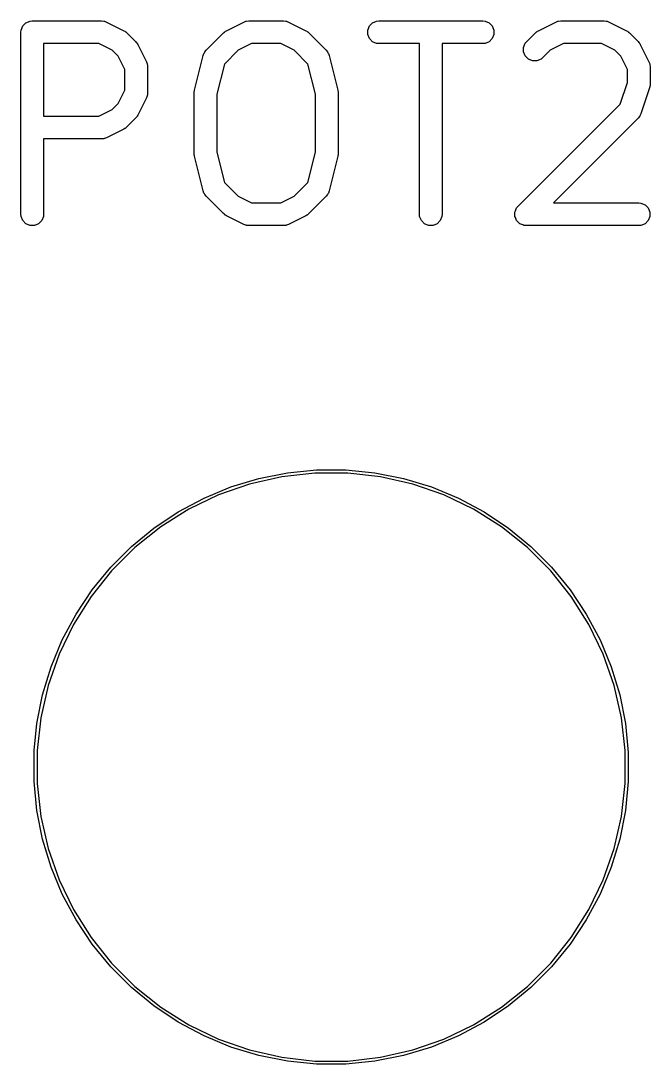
# Model space of a CAD drawing. Header units: inches. Extents: x 3.57 to 5.54, y -5.78 to -1.8.
# Drawn here: x 4.0896 to 4.3619, y -4.2747 to -3.8233 of the extents above; entities that cross this region are included whole.
import ezdxf

# ---------------------------------------------------------------- set-up
doc = ezdxf.new("R2010")
doc.units = ezdxf.units.IN
doc.header["$MEASUREMENT"] = 0
doc.layers.add('F.Silkscreen', color=41, linetype='CONTINUOUS', true_color=0xf2eda1)

msp = doc.modelspace()

# ---------------------------------------------------------------- linework, layer by layer
at = {"layer": 'F.Silkscreen', "linetype": 'CONTINUOUS'}
for p, q in [((4.08961, -3.82824), (4.0897, -3.82728)), ((4.0897, -3.82728), (4.09044, -3.82551)), ((4.09044, -3.82551), (4.0918, -3.82415)), ((4.0918, -3.82415), (4.09357, -3.82342)), ((4.09357, -3.82342), (4.09453, -3.82332)), ((4.09453, -3.82332), (4.12453, -3.82332)), ((4.12453, -3.82332), (4.12549, -3.82342)), ((4.12549, -3.82342), (4.12565, -3.82349)), ((4.12565, -3.82349), (4.12583, -3.8235)), ((4.12583, -3.8235), (4.12673, -3.82384)), ((4.12673, -3.82384), (4.13423, -3.82759)), ((4.13423, -3.82759), (4.13464, -3.82785)), ((4.17816, -3.82785), (4.17857, -3.82759)), ((4.17857, -3.82759), (4.18607, -3.82384)), ((4.18607, -3.82384), (4.18697, -3.8235)), ((4.18697, -3.8235), (4.18715, -3.82349)), ((4.18715, -3.82349), (4.18731, -3.82342)), ((4.18731, -3.82342), (4.18827, -3.82332)), ((4.18827, -3.82332), (4.20327, -3.82332)), ((4.20327, -3.82332), (4.20423, -3.82342)), ((4.20423, -3.82342), (4.20439, -3.82349)), ((4.20439, -3.82349), (4.20457, -3.8235)), ((4.20457, -3.8235), (4.20547, -3.82384)), ((4.20547, -3.82384), (4.21297, -3.82759)), ((4.21297, -3.82759), (4.21338, -3.82785)), ((4.23969, -3.82728), (4.24042, -3.82551)), ((4.23969, -3.8292), (4.23969, -3.82728)), ((4.24042, -3.82551), (4.24178, -3.82415)), ((4.24178, -3.82415), (4.24355, -3.82342)), ((4.24355, -3.82342), (4.24451, -3.82332)), ((4.24451, -3.82332), (4.28951, -3.82332)), ((4.28951, -3.82332), (4.29047, -3.82342)), ((4.29047, -3.82342), (4.29224, -3.82415)), ((4.29224, -3.82415), (4.2936, -3.82551)), ((4.2936, -3.82551), (4.29433, -3.82728)), ((4.29433, -3.82728), (4.29433, -3.8292)), ((4.31314, -3.82785), (4.31355, -3.82759)), ((4.31355, -3.82759), (4.32105, -3.82384)), ((4.32105, -3.82384), (4.32195, -3.8235)), ((4.32195, -3.8235), (4.32213, -3.82349)), ((4.32213, -3.82349), (4.32229, -3.82342)), ((4.32229, -3.82342), (4.32325, -3.82332)), ((4.32325, -3.82332), (4.342, -3.82332)), ((4.342, -3.82332), (4.34296, -3.82342)), ((4.34296, -3.82342), (4.34312, -3.82349)), ((4.34312, -3.82349), (4.3433, -3.8235)), ((4.3433, -3.8235), (4.3442, -3.82384)), ((4.3442, -3.82384), (4.3517, -3.82759)), ((4.3517, -3.82759), (4.35211, -3.82785)), ((4.08961, -3.90698), (4.08961, -3.82824)), ((4.13464, -3.82785), (4.13476, -3.8279)), ((4.13476, -3.8279), (4.1349, -3.82801)), ((4.1349, -3.82801), (4.13504, -3.82811)), ((4.13504, -3.82811), (4.13513, -3.8282)), ((4.13513, -3.8282), (4.13551, -3.82851)), ((4.13551, -3.82851), (4.13926, -3.83226)), ((4.16979, -3.83601), (4.17729, -3.82851)), ((4.17729, -3.82851), (4.17767, -3.8282)), ((4.17767, -3.8282), (4.17775, -3.82811)), ((4.17775, -3.82811), (4.1779, -3.82801)), ((4.1779, -3.82801), (4.17804, -3.8279)), ((4.17804, -3.8279), (4.17816, -3.82785)), ((4.21338, -3.82785), (4.2135, -3.8279)), ((4.2135, -3.8279), (4.21364, -3.82801)), ((4.21364, -3.82801), (4.21378, -3.82811)), ((4.21378, -3.82811), (4.21387, -3.8282)), ((4.21387, -3.8282), (4.21425, -3.82851)), ((4.21425, -3.82851), (4.22175, -3.83601)), ((4.24042, -3.83098), (4.23969, -3.8292)), ((4.24178, -3.83234), (4.24042, -3.83098)), ((4.2936, -3.83098), (4.29224, -3.83234)), ((4.29433, -3.8292), (4.2936, -3.83098)), ((4.30852, -3.83226), (4.31227, -3.82851)), ((4.31227, -3.82851), (4.31265, -3.8282)), ((4.31265, -3.8282), (4.31274, -3.82811)), ((4.31274, -3.82811), (4.31288, -3.82801)), ((4.31288, -3.82801), (4.31302, -3.8279)), ((4.31302, -3.8279), (4.31314, -3.82785)), ((4.35211, -3.82785), (4.35223, -3.8279)), ((4.35223, -3.8279), (4.35237, -3.82801)), ((4.35237, -3.82801), (4.35252, -3.82811)), ((4.35252, -3.82811), (4.3526, -3.8282)), ((4.3526, -3.8282), (4.35298, -3.82851)), ((4.35298, -3.82851), (4.35673, -3.83226)), ((4.12337, -3.83317), (4.09945, -3.83317)), ((4.09945, -3.83317), (4.09945, -3.86457)), ((4.12911, -3.83604), (4.12337, -3.83317)), ((4.13173, -3.83866), (4.12911, -3.83604)), ((4.13926, -3.83226), (4.13957, -3.83264)), ((4.13957, -3.83264), (4.13966, -3.83273)), ((4.13966, -3.83273), (4.13976, -3.83287)), ((4.13976, -3.83287), (4.13987, -3.83301)), ((4.13987, -3.83301), (4.13992, -3.83313)), ((4.13992, -3.83313), (4.14018, -3.83354)), ((4.14018, -3.83354), (4.14393, -3.84104)), ((4.16918, -3.83676), (4.16979, -3.83601)), ((4.18368, -3.83604), (4.17771, -3.84201)), ((4.18943, -3.83317), (4.18368, -3.83604)), ((4.20211, -3.83317), (4.18943, -3.83317)), ((4.20785, -3.83604), (4.20211, -3.83317)), ((4.21382, -3.84201), (4.20785, -3.83604)), ((4.22175, -3.83601), (4.22236, -3.83676)), ((4.24355, -3.83307), (4.24178, -3.83234)), ((4.24451, -3.83317), (4.24355, -3.83307)), ((4.26209, -3.83317), (4.24451, -3.83317)), ((4.26209, -3.90698), (4.26209, -3.83317)), ((4.28951, -3.83317), (4.27193, -3.83317)), ((4.27193, -3.83317), (4.27193, -3.90698)), ((4.29047, -3.83307), (4.28951, -3.83317)), ((4.29224, -3.83234), (4.29047, -3.83307)), ((4.30718, -3.83478), (4.30791, -3.83301)), ((4.30718, -3.8367), (4.30718, -3.83478)), ((4.30791, -3.83301), (4.30852, -3.83226)), ((4.31867, -3.83604), (4.31548, -3.83922)), ((4.32441, -3.83317), (4.31867, -3.83604)), ((4.34084, -3.83317), (4.32441, -3.83317)), ((4.34658, -3.83604), (4.34084, -3.83317)), ((4.3492, -3.83866), (4.34658, -3.83604)), ((4.35673, -3.83226), (4.35704, -3.83264)), ((4.35704, -3.83264), (4.35714, -3.83273)), ((4.35714, -3.83273), (4.35723, -3.83287)), ((4.35723, -3.83287), (4.35734, -3.83301)), ((4.35734, -3.83301), (4.35739, -3.83313)), ((4.35739, -3.83313), (4.35765, -3.83354)), ((4.35765, -3.83354), (4.3614, -3.84104)), ((4.1346, -3.8444), (4.13173, -3.83866)), ((4.14393, -3.84104), (4.14427, -3.84194)), ((4.16475, -3.8533), (4.1685, -3.8383)), ((4.1685, -3.8383), (4.16882, -3.83739)), ((4.16882, -3.83739), (4.16904, -3.8371)), ((4.16904, -3.8371), (4.16918, -3.83676)), ((4.22236, -3.83676), (4.2225, -3.8371)), ((4.2225, -3.8371), (4.22271, -3.83739)), ((4.22271, -3.83739), (4.22304, -3.8383)), ((4.22304, -3.8383), (4.22679, -3.8533)), ((4.30791, -3.83848), (4.30718, -3.8367)), ((4.30927, -3.83984), (4.30791, -3.83848)), ((4.31104, -3.84057), (4.30927, -3.83984)), ((4.31296, -3.84057), (4.31104, -3.84057)), ((4.31474, -3.83984), (4.31296, -3.84057)), ((4.31548, -3.83922), (4.31474, -3.83984)), ((4.35208, -3.8444), (4.3492, -3.83866)), ((4.3614, -3.84104), (4.36174, -3.84194)), ((4.1346, -3.85333), (4.1346, -3.8444)), ((4.14427, -3.84194), (4.14428, -3.84212)), ((4.14428, -3.84212), (4.14435, -3.84228)), ((4.14435, -3.84228), (4.14445, -3.84324)), ((4.14445, -3.84324), (4.14445, -3.85449)), ((4.17771, -3.84201), (4.17444, -3.8551)), ((4.21709, -3.8551), (4.21382, -3.84201)), ((4.35208, -3.84994), (4.35208, -3.8444)), ((4.36174, -3.84194), (4.36176, -3.84212)), ((4.36176, -3.84212), (4.36182, -3.84228)), ((4.36182, -3.84228), (4.36192, -3.84324)), ((4.36192, -3.84324), (4.36192, -3.85074)), ((4.34895, -3.85933), (4.35208, -3.84994)), ((4.13173, -3.85908), (4.1346, -3.85333)), ((4.14445, -3.85449), (4.14435, -3.85545)), ((4.1646, -3.85449), (4.16462, -3.85432)), ((4.1646, -3.88074), (4.1646, -3.85449)), ((4.16461, -3.85425), (4.16466, -3.85389)), ((4.16462, -3.85432), (4.16461, -3.85425)), ((4.16466, -3.85389), (4.16469, -3.85353)), ((4.16469, -3.85353), (4.16472, -3.85346)), ((4.16472, -3.85346), (4.16475, -3.8533)), ((4.22679, -3.8533), (4.22681, -3.85346)), ((4.22681, -3.85346), (4.22684, -3.85353)), ((4.22684, -3.85353), (4.22688, -3.85389)), ((4.22688, -3.85389), (4.22693, -3.85425)), ((4.22693, -3.85425), (4.22692, -3.85432)), ((4.22692, -3.85432), (4.22694, -3.85449)), ((4.22694, -3.85449), (4.22694, -3.88074)), ((4.36167, -3.8523), (4.35792, -3.86355)), ((4.36177, -3.85182), (4.36167, -3.8523)), ((4.36182, -3.8517), (4.36177, -3.85182)), ((4.36184, -3.85153), (4.36182, -3.8517)), ((4.36188, -3.85136), (4.36184, -3.85153)), ((4.36192, -3.85074), (4.36187, -3.85123)), ((4.36187, -3.85123), (4.36188, -3.85136)), ((4.12911, -3.8617), (4.13173, -3.85908)), ((4.14393, -3.85669), (4.14018, -3.86419)), ((4.14427, -3.85579), (4.14393, -3.85669)), ((4.14428, -3.85561), (4.14427, -3.85579)), ((4.14435, -3.85545), (4.14428, -3.85561)), ((4.17444, -3.8551), (4.17444, -3.88013)), ((4.21709, -3.88013), (4.21709, -3.8551)), ((4.12337, -3.86457), (4.12911, -3.8617)), ((4.30477, -3.9035), (4.34895, -3.85933)), ((4.35792, -3.86355), (4.35752, -3.86443)), ((4.09945, -3.86457), (4.12337, -3.86457)), ((4.13926, -3.86547), (4.13551, -3.86922)), ((4.13957, -3.86509), (4.13926, -3.86547)), ((4.13966, -3.86501), (4.13957, -3.86509)), ((4.13976, -3.86486), (4.13966, -3.86501)), ((4.13987, -3.86472), (4.13976, -3.86486)), ((4.13992, -3.8646), (4.13987, -3.86472)), ((4.14018, -3.86419), (4.13992, -3.8646)), ((4.35673, -3.86547), (4.32013, -3.90206)), ((4.35734, -3.86472), (4.35673, -3.86547)), ((4.35741, -3.86456), (4.35734, -3.86472)), ((4.35752, -3.86443), (4.35741, -3.86456)), ((4.13423, -3.87014), (4.12673, -3.87389)), ((4.13464, -3.86988), (4.13423, -3.87014)), ((4.13476, -3.86983), (4.13464, -3.86988)), ((4.1349, -3.86972), (4.13476, -3.86983)), ((4.13504, -3.86963), (4.1349, -3.86972)), ((4.13513, -3.86953), (4.13504, -3.86963)), ((4.13551, -3.86922), (4.13513, -3.86953)), ((4.12453, -3.87441), (4.09945, -3.87441)), ((4.09945, -3.87441), (4.09945, -3.90698)), ((4.12549, -3.87432), (4.12453, -3.87441)), ((4.12565, -3.87425), (4.12549, -3.87432)), ((4.12583, -3.87424), (4.12565, -3.87425)), ((4.12673, -3.87389), (4.12583, -3.87424)), ((4.16462, -3.88091), (4.1646, -3.88074)), ((4.16461, -3.88098), (4.16462, -3.88091)), ((4.16466, -3.88134), (4.16461, -3.88098)), ((4.16469, -3.8817), (4.16466, -3.88134)), ((4.16472, -3.88177), (4.16469, -3.8817)), ((4.16475, -3.88193), (4.16472, -3.88177)), ((4.17444, -3.88013), (4.17771, -3.89322)), ((4.21382, -3.89322), (4.21709, -3.88013)), ((4.22681, -3.88177), (4.22679, -3.88193)), ((4.22684, -3.8817), (4.22681, -3.88177)), ((4.22688, -3.88134), (4.22684, -3.8817)), ((4.22693, -3.88098), (4.22688, -3.88134)), ((4.22694, -3.88074), (4.22692, -3.88091)), ((4.22692, -3.88091), (4.22693, -3.88098)), ((4.1685, -3.89693), (4.16475, -3.88193)), ((4.22679, -3.88193), (4.22304, -3.89693)), ((4.17771, -3.89322), (4.18368, -3.89919)), ((4.20785, -3.89919), (4.21382, -3.89322)), ((4.16882, -3.89784), (4.1685, -3.89693)), ((4.16904, -3.89813), (4.16882, -3.89784)), ((4.16918, -3.89847), (4.16904, -3.89813)), ((4.16979, -3.89922), (4.16918, -3.89847)), ((4.17729, -3.90672), (4.16979, -3.89922)), ((4.18368, -3.89919), (4.18943, -3.90206)), ((4.20211, -3.90206), (4.20785, -3.89919)), ((4.22175, -3.89922), (4.21425, -3.90672)), ((4.22236, -3.89847), (4.22175, -3.89922)), ((4.2225, -3.89813), (4.22236, -3.89847)), ((4.22271, -3.89784), (4.2225, -3.89813)), ((4.22304, -3.89693), (4.22271, -3.89784)), ((4.18943, -3.90206), (4.20211, -3.90206)), ((4.30364, -3.9055), (4.30416, -3.90425)), ((4.30416, -3.90425), (4.30477, -3.9035)), ((4.30416, -3.90425), (4.30416, -3.90425)), ((4.32013, -3.90206), (4.357, -3.90206)), ((4.357, -3.90206), (4.35796, -3.90216)), ((4.35796, -3.90216), (4.35973, -3.90289)), ((4.35973, -3.90289), (4.36109, -3.90425)), ((4.36109, -3.90425), (4.36182, -3.90602)), ((4.0897, -3.90794), (4.08961, -3.90698)), ((4.09044, -3.90972), (4.0897, -3.90794)), ((4.09936, -3.90794), (4.09862, -3.90972)), ((4.09945, -3.90698), (4.09936, -3.90794)), ((4.17767, -3.90702), (4.17729, -3.90672)), ((4.17775, -3.90712), (4.17767, -3.90702)), ((4.1779, -3.90722), (4.17775, -3.90712)), ((4.17804, -3.90733), (4.1779, -3.90722)), ((4.17816, -3.90738), (4.17804, -3.90733)), ((4.17857, -3.90764), (4.17816, -3.90738)), ((4.18607, -3.91139), (4.17857, -3.90764)), ((4.21297, -3.90764), (4.20547, -3.91139)), ((4.21338, -3.90738), (4.21297, -3.90764)), ((4.2135, -3.90733), (4.21338, -3.90738)), ((4.21364, -3.90722), (4.2135, -3.90733)), ((4.21378, -3.90712), (4.21364, -3.90722)), ((4.21387, -3.90702), (4.21378, -3.90712)), ((4.21425, -3.90672), (4.21387, -3.90702)), ((4.26218, -3.90794), (4.26209, -3.90698)), ((4.26292, -3.90972), (4.26218, -3.90794)), ((4.27184, -3.90794), (4.2711, -3.90972)), ((4.27193, -3.90698), (4.27184, -3.90794)), ((4.30343, -3.90602), (4.30364, -3.9055)), ((4.30343, -3.90794), (4.30343, -3.90602)), ((4.30364, -3.90846), (4.30343, -3.90794)), ((4.30416, -3.90972), (4.30364, -3.90846)), ((4.36182, -3.90794), (4.36109, -3.90972)), ((4.36182, -3.90602), (4.36182, -3.90794)), ((4.0918, -3.91108), (4.09044, -3.90972)), ((4.09357, -3.91181), (4.0918, -3.91108)), ((4.09549, -3.91181), (4.09357, -3.91181)), ((4.09726, -3.91108), (4.09549, -3.91181)), ((4.09862, -3.90972), (4.09726, -3.91108)), ((4.18697, -3.91173), (4.18607, -3.91139)), ((4.18715, -3.91174), (4.18697, -3.91173)), ((4.18731, -3.91181), (4.18715, -3.91174)), ((4.18827, -3.91191), (4.18731, -3.91181)), ((4.20327, -3.91191), (4.18827, -3.91191)), ((4.20423, -3.91181), (4.20327, -3.91191)), ((4.20439, -3.91174), (4.20423, -3.91181)), ((4.20457, -3.91173), (4.20439, -3.91174)), ((4.20547, -3.91139), (4.20457, -3.91173)), ((4.26427, -3.91108), (4.26292, -3.90972)), ((4.26605, -3.91181), (4.26427, -3.91108)), ((4.26797, -3.91181), (4.26605, -3.91181)), ((4.26974, -3.91108), (4.26797, -3.91181)), ((4.2711, -3.90972), (4.26974, -3.91108)), ((4.30552, -3.91108), (4.30416, -3.90972)), ((4.30677, -3.9116), (4.30552, -3.91108)), ((4.30729, -3.91181), (4.30677, -3.9116)), ((4.30825, -3.91191), (4.30729, -3.91181)), ((4.30729, -3.91181), (4.30729, -3.91181)), ((4.357, -3.91191), (4.30825, -3.91191)), ((4.35796, -3.91181), (4.357, -3.91191)), ((4.35973, -3.91108), (4.35796, -3.91181)), ((4.36109, -3.90972), (4.35973, -3.91108)), ((4.18053, -4.02497), (4.19262, -4.0213)), ((4.20255, -4.02055), (4.18862, -4.02372)), ((4.19262, -4.0213), (4.205, -4.01884)), ((4.21675, -4.01895), (4.20255, -4.02055)), ((4.205, -4.01884), (4.21757, -4.0176)), ((4.23103, -4.01895), (4.21675, -4.01895)), ((4.21757, -4.0176), (4.2302, -4.0176)), ((4.2302, -4.0176), (4.24277, -4.01884)), ((4.24523, -4.02055), (4.23103, -4.01895)), ((4.24277, -4.01884), (4.25516, -4.0213)), ((4.25916, -4.02372), (4.24523, -4.02055)), ((4.25516, -4.0213), (4.26725, -4.02497)), ((4.16886, -4.0298), (4.18053, -4.02497)), ((4.18862, -4.02372), (4.17513, -4.02844)), ((4.27264, -4.02844), (4.25916, -4.02372)), ((4.26725, -4.02497), (4.27892, -4.0298)), ((4.15772, -4.03576), (4.16886, -4.0298)), ((4.17513, -4.02844), (4.16226, -4.03464)), ((4.28552, -4.03464), (4.27264, -4.02844)), ((4.27892, -4.0298), (4.29006, -4.03576)), ((4.16226, -4.03464), (4.15016, -4.04224)), ((4.29761, -4.04224), (4.28552, -4.03464)), ((4.14722, -4.04277), (4.15772, -4.03576)), ((4.29006, -4.03576), (4.30056, -4.04277)), ((4.13746, -4.05079), (4.14722, -4.04277)), ((4.15016, -4.04224), (4.13899, -4.05115)), ((4.30878, -4.05115), (4.29761, -4.04224)), ((4.30056, -4.04277), (4.31032, -4.05079)), ((4.12853, -4.05972), (4.13746, -4.05079)), ((4.13899, -4.05115), (4.12889, -4.06125)), ((4.31889, -4.06125), (4.30878, -4.05115)), ((4.31032, -4.05079), (4.31925, -4.05972)), ((4.12889, -4.06125), (4.11998, -4.07242)), ((4.12051, -4.06948), (4.12853, -4.05972)), ((4.32779, -4.07242), (4.31889, -4.06125)), ((4.31925, -4.05972), (4.32726, -4.06948)), ((4.1135, -4.07998), (4.12051, -4.06948)), ((4.32726, -4.06948), (4.33428, -4.07998)), ((4.11998, -4.07242), (4.11238, -4.08452)), ((4.3354, -4.08452), (4.32779, -4.07242)), ((4.10754, -4.09112), (4.1135, -4.07998)), ((4.33428, -4.07998), (4.34024, -4.09112)), ((4.11238, -4.08452), (4.10618, -4.09739)), ((4.34159, -4.09739), (4.3354, -4.08452)), ((4.10271, -4.10279), (4.10754, -4.09112)), ((4.34024, -4.09112), (4.34507, -4.10279)), ((4.10618, -4.09739), (4.10147, -4.11088)), ((4.34631, -4.11088), (4.34159, -4.09739)), ((4.09904, -4.11488), (4.10271, -4.10279)), ((4.34507, -4.10279), (4.34874, -4.11488)), ((4.10147, -4.11088), (4.09829, -4.12481)), ((4.34949, -4.12481), (4.34631, -4.11088)), ((4.09658, -4.12726), (4.09904, -4.11488)), ((4.34874, -4.11488), (4.3512, -4.12726)), ((4.09829, -4.12481), (4.09669, -4.13901)), ((4.35109, -4.13901), (4.34949, -4.12481)), ((4.09542, -4.13901), (4.09658, -4.12726)), ((4.3512, -4.12726), (4.35244, -4.13983)), ((4.09534, -4.13983), (4.09542, -4.13901)), ((4.09669, -4.13901), (4.09669, -4.15329)), ((4.35109, -4.15329), (4.35109, -4.13901)), ((4.09534, -4.15246), (4.09534, -4.13983)), ((4.35244, -4.13983), (4.35244, -4.15246)), ((4.09658, -4.16503), (4.09534, -4.15246)), ((4.35244, -4.15246), (4.3512, -4.16503)), ((4.09669, -4.15329), (4.09829, -4.16749)), ((4.34949, -4.16749), (4.35109, -4.15329)), ((4.09904, -4.17742), (4.09658, -4.16503)), ((4.3512, -4.16503), (4.34874, -4.17742)), ((4.09829, -4.16749), (4.10147, -4.18142)), ((4.34631, -4.18142), (4.34949, -4.16749)), ((4.10271, -4.18951), (4.09904, -4.17742)), ((4.34874, -4.17742), (4.34507, -4.18951)), ((4.10147, -4.18142), (4.10618, -4.1949)), ((4.34159, -4.1949), (4.34631, -4.18142)), ((4.10754, -4.20118), (4.10271, -4.18951)), ((4.34507, -4.18951), (4.34024, -4.20118)), ((4.10618, -4.1949), (4.11238, -4.20778)), ((4.3354, -4.20778), (4.34159, -4.1949)), ((4.1135, -4.21232), (4.10754, -4.20118)), ((4.34024, -4.20118), (4.33428, -4.21232)), ((4.11238, -4.20778), (4.11998, -4.21987)), ((4.32779, -4.21987), (4.3354, -4.20778)), ((4.12051, -4.22282), (4.1135, -4.21232)), ((4.33428, -4.21232), (4.32726, -4.22282)), ((4.11998, -4.21987), (4.12889, -4.23104)), ((4.31889, -4.23104), (4.32779, -4.21987)), ((4.12853, -4.23258), (4.12051, -4.22282)), ((4.32726, -4.22282), (4.31925, -4.23258)), ((4.13746, -4.24151), (4.12853, -4.23258)), ((4.12889, -4.23104), (4.13899, -4.24115)), ((4.30878, -4.24115), (4.31889, -4.23104)), ((4.31925, -4.23258), (4.31032, -4.24151)), ((4.14722, -4.24952), (4.13746, -4.24151)), ((4.13899, -4.24115), (4.15016, -4.25005)), ((4.29761, -4.25005), (4.30878, -4.24115)), ((4.31032, -4.24151), (4.30056, -4.24952)), ((4.15772, -4.25654), (4.14722, -4.24952)), ((4.15016, -4.25005), (4.16226, -4.25765)), ((4.28552, -4.25765), (4.29761, -4.25005)), ((4.30056, -4.24952), (4.29006, -4.25654)), ((4.16886, -4.26249), (4.15772, -4.25654)), ((4.16226, -4.25765), (4.17513, -4.26385)), ((4.27264, -4.26385), (4.28552, -4.25765)), ((4.29006, -4.25654), (4.27892, -4.26249)), ((4.18053, -4.26733), (4.16886, -4.26249)), ((4.17513, -4.26385), (4.18862, -4.26857)), ((4.25916, -4.26857), (4.27264, -4.26385)), ((4.27892, -4.26249), (4.26725, -4.26733)), ((4.19262, -4.27099), (4.18053, -4.26733)), ((4.18862, -4.26857), (4.20255, -4.27175)), ((4.24523, -4.27175), (4.25916, -4.26857)), ((4.26725, -4.26733), (4.25516, -4.27099)), ((4.205, -4.27346), (4.19262, -4.27099)), ((4.20255, -4.27175), (4.21675, -4.27335)), ((4.21757, -4.2747), (4.205, -4.27346)), ((4.21675, -4.27335), (4.23103, -4.27335)), ((4.24277, -4.27346), (4.2302, -4.2747)), ((4.23103, -4.27335), (4.24523, -4.27175)), ((4.25516, -4.27099), (4.24277, -4.27346)), ((4.2302, -4.2747), (4.21757, -4.2747))]:
    msp.add_line(p, q, dxfattribs=at)

doc.saveas('drawing.dxf')
